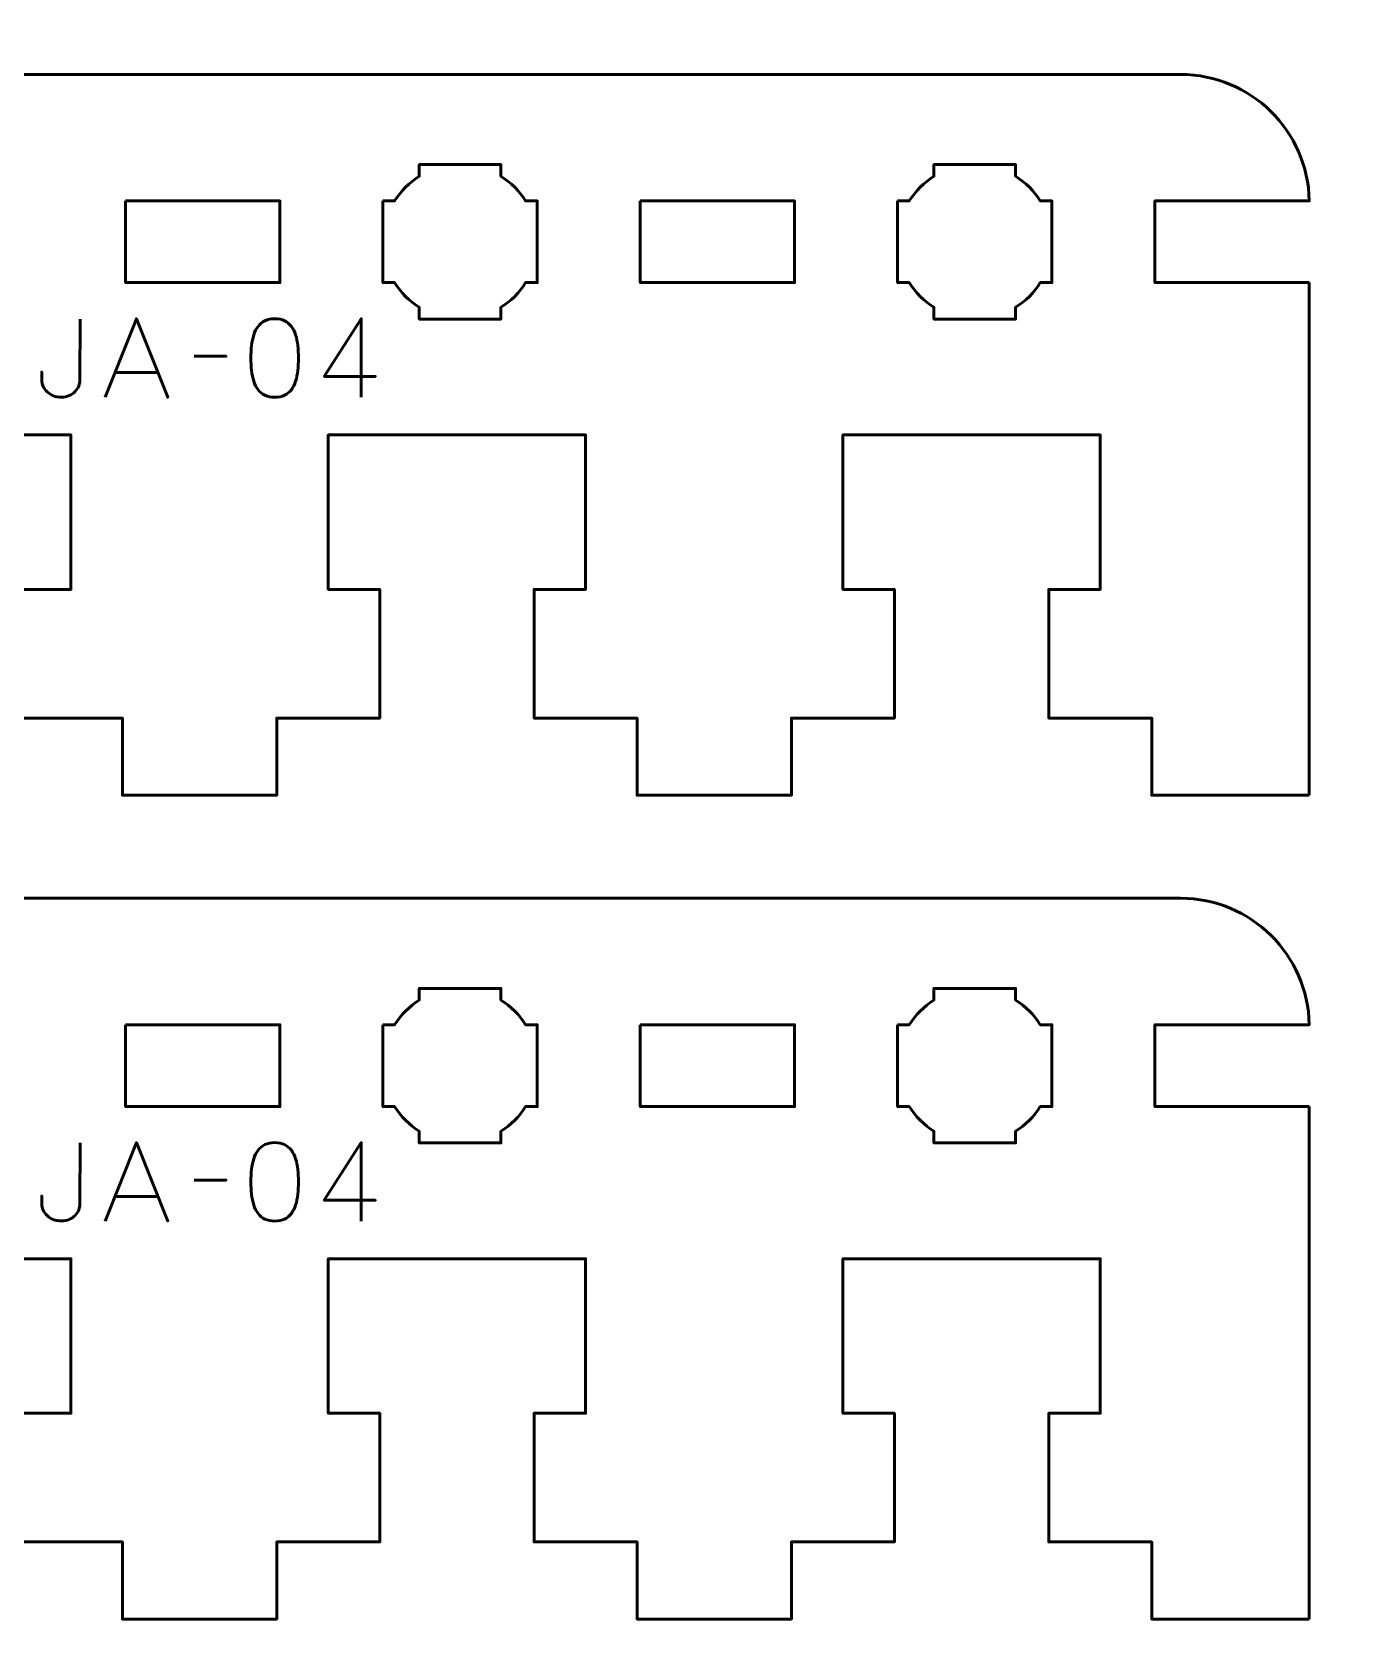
# Model space of a CAD drawing. Header units: centimetres. Extents: x -21 to 0, y -29.7 to 0.
# Drawn here: x -15.66 to -10.5, y -13.1 to -6.84 of the extents above; entities that cross this region are included whole.
import ezdxf

# ---------------------------------------------------------------- set-up
doc = ezdxf.new("R2010")
doc.units = ezdxf.units.CM
doc.header["$MEASUREMENT"] = 0
doc.layers.add('Layer 1', color=7, linetype='Continuous')

msp = doc.modelspace()

# ---------------------------------------------------------------- linework, layer by layer
at = {"layer": 'Layer 1', "color": 1, "lineweight": 53}
msp.add_open_spline([(-21.00003, -29.19995), (-21.00003, -29.19995), (-21.00003, -3.49992), (-21.00003, -3.49992), (-21.00003, -3.49992), (-21.00003, -3.41709), (-20.93286, -3.34992), (-20.85003, -3.34992), (-20.85003, -3.34992), (-20.7672, -3.34992), (-20.70003, -3.28275), (-20.70003, -3.19992), (-20.70003, -3.19992), (-20.70003, -3.11709), (-20.7672, -3.04992), (-20.85003, -3.04992), (-20.85003, -3.04992), (-20.93286, -3.04992), (-21.00003, -2.98275), (-21.00003, -2.89992), (-21.00003, -2.89992), (-21.00003, -2.81709), (-20.93286, -2.74992), (-20.85003, -2.74992), (-20.85003, -2.74992), (-20.7672, -2.74992), (-20.70003, -2.68275), (-20.70003, -2.59992), (-20.70003, -2.59992), (-20.70003, -2.51709), (-20.7672, -2.44992), (-20.85003, -2.44992), (-20.85003, -2.44992), (-20.93286, -2.44992), (-21.00003, -2.38275), (-21.00003, -2.29992), (-21.00003, -2.29992), (-21.00003, -2.21709), (-20.93286, -2.14992), (-20.85003, -2.14992), (-20.85003, -2.14992), (-20.7672, -2.14992), (-20.70003, -2.08275), (-20.70003, -1.99992), (-20.70003, -1.99992), (-20.70003, -1.91709), (-20.7672, -1.84992), (-20.85003, -1.84992), (-20.85003, -1.84992), (-20.93286, -1.84992), (-21.00003, -1.78275), (-21.00003, -1.69992), (-21.00003, -1.69992), (-21.00003, -1.61709), (-20.93286, -1.54992), (-20.85003, -1.54992), (-20.85003, -1.54992), (-20.7672, -1.54992), (-20.70003, -1.48275), (-20.70003, -1.39992), (-20.70003, -1.39992), (-20.70003, -1.31709), (-20.7672, -1.24992), (-20.85003, -1.24992), (-20.85003, -1.24992), (-20.93286, -1.24992), (-21.00003, -1.18275), (-21.00003, -1.09992), (-21.00003, -1.09992), (-21.00003, -1.09992), (-21.00003, -0.49992), (-21.00003, -0.49992), (-21.00003, -0.49992), (-21.00003, -0.22295), (-20.77694, 0.00004), (-20.49994, 0.00004), (-20.49994, 0.00004), (-20.49994, 0.00004), (-0.50008, 0.00004), (-0.50008, 0.00004), (-0.50008, 0.00004), (-0.22294, 0.00004), (0.00002, -0.22295), (0.00002, -0.49992), (0.00002, -0.49992), (0.00002, -0.49992), (0.00002, -29.19995), (0.00002, -29.19995), (0.00002, -29.19995), (0.00002, -29.47695), (-0.22294, -29.70004), (-0.50008, -29.70004), (-0.50008, -29.70004), (-0.50008, -29.70004), (-20.49994, -29.70004), (-20.49994, -29.70004), (-20.49994, -29.70004), (-20.77694, -29.70004), (-21.00003, -29.47695), (-21.00003, -29.19995)], degree=3, knots=[0, 0, 0, 0, 0.04, 0.04, 0.04, 0.04, 0.08, 0.08, 0.08, 0.08, 0.12, 0.12, 0.12, 0.12, 0.16, 0.16, 0.16, 0.16, 0.2, 0.2, 0.2, 0.2, 0.24, 0.24, 0.24, 0.24, 0.28, 0.28, 0.28, 0.28, 0.32, 0.32, 0.32, 0.32, 0.36, 0.36, 0.36, 0.36, 0.4, 0.4, 0.4, 0.4, 0.44, 0.44, 0.44, 0.44, 0.48, 0.48, 0.48, 0.48, 0.52, 0.52, 0.52, 0.52, 0.56, 0.56, 0.56, 0.56, 0.6, 0.6, 0.6, 0.6, 0.64, 0.64, 0.64, 0.64, 0.68, 0.68, 0.68, 0.68, 0.72, 0.72, 0.72, 0.72, 0.76, 0.76, 0.76, 0.76, 0.8, 0.8, 0.8, 0.8, 0.84, 0.84, 0.84, 0.84, 0.88, 0.88, 0.88, 0.88, 0.92, 0.92, 0.92, 0.92, 0.96, 0.96, 0.96, 0.96, 1, 1, 1, 1], dxfattribs=at)
at = {"layer": 'Layer 1', "color": 114, "lineweight": 53}
for points in [[(-18.80001, -7), (-18.80001, -7), (-11.20002, -7), (-11.20002, -7)], [(-10.70002, -7.80875), (-10.70002, -7.80875), (-10.70002, -9.50001), (-10.70002, -9.50001)], [(-18.80001, -10.2), (-18.80001, -10.2), (-11.20002, -10.2), (-11.20002, -10.2)], [(-10.70002, -11.00875), (-10.70002, -11.00875), (-10.70002, -12.70001), (-10.70002, -12.70001)]]:
    msp.add_open_spline(points, degree=3, dxfattribs=at)
at = {"layer": 'Layer 1', "lineweight": 53}
for points, knots in [([(-11.20002, -7), (-10.92686, -7), (-10.7048, -7.2192), (-10.70013, -7.49125), (-10.70013, -7.49125), (-10.70013, -7.49125), (-11.30002, -7.49125), (-11.30002, -7.49125), (-11.30002, -7.49125), (-11.30002, -7.49125), (-11.30002, -7.80875), (-11.30002, -7.80875), (-11.30002, -7.80875), (-11.30002, -7.80875), (-10.70002, -7.80875), (-10.70002, -7.80875)], [0, 0, 0, 0, 0.25, 0.25, 0.25, 0.25, 0.5, 0.5, 0.5, 0.5, 0.75, 0.75, 0.75, 0.75, 1, 1, 1, 1]), ([(-14.30002, -7.49125), (-14.30002, -7.49125), (-14.25458, -7.49125), (-14.25458, -7.49125), (-14.25458, -7.49125), (-14.23035, -7.45249), (-14.19752, -7.41967), (-14.15877, -7.39544), (-14.15877, -7.39544), (-14.15877, -7.39544), (-14.15877, -7.35), (-14.15877, -7.35), (-14.15877, -7.35), (-14.15877, -7.35), (-14.00002, -7.35), (-14.00002, -7.35), (-14.00002, -7.35), (-14.00002, -7.35), (-13.84127, -7.35), (-13.84127, -7.35), (-13.84127, -7.35), (-13.84127, -7.35), (-13.84127, -7.39544), (-13.84127, -7.39544), (-13.84127, -7.39544), (-13.80252, -7.41967), (-13.76969, -7.45249), (-13.74546, -7.49125), (-13.74546, -7.49125), (-13.74546, -7.49125), (-13.70002, -7.49125), (-13.70002, -7.49125), (-13.70002, -7.49125), (-13.70002, -7.49125), (-13.70002, -7.65), (-13.70002, -7.65), (-13.70002, -7.65), (-13.70002, -7.65), (-13.70002, -7.80875), (-13.70002, -7.80875), (-13.70002, -7.80875), (-13.70002, -7.80875), (-13.74546, -7.80875), (-13.74546, -7.80875), (-13.74546, -7.80875), (-13.76969, -7.84751), (-13.80252, -7.88033), (-13.84127, -7.90456), (-13.84127, -7.90456), (-13.84127, -7.90456), (-13.84127, -7.95), (-13.84127, -7.95), (-13.84127, -7.95), (-13.84127, -7.95), (-14.00002, -7.95), (-14.00002, -7.95), (-14.00002, -7.95), (-14.00002, -7.95), (-14.15877, -7.95), (-14.15877, -7.95), (-14.15877, -7.95), (-14.15877, -7.95), (-14.15877, -7.90456), (-14.15877, -7.90456), (-14.15877, -7.90456), (-14.19752, -7.88033), (-14.23035, -7.84751), (-14.25458, -7.80875), (-14.25458, -7.80875), (-14.25458, -7.80875), (-14.30002, -7.80875), (-14.30002, -7.80875), (-14.30002, -7.80875), (-14.30002, -7.80875), (-14.30002, -7.65), (-14.30002, -7.65), (-14.30002, -7.65), (-14.30002, -7.65), (-14.30002, -7.49125), (-14.30002, -7.49125)], [0, 0, 0, 0, 0.05, 0.05, 0.05, 0.05, 0.1, 0.1, 0.1, 0.1, 0.15, 0.15, 0.15, 0.15, 0.2, 0.2, 0.2, 0.2, 0.25, 0.25, 0.25, 0.25, 0.3, 0.3, 0.3, 0.3, 0.35, 0.35, 0.35, 0.35, 0.4, 0.4, 0.4, 0.4, 0.45, 0.45, 0.45, 0.45, 0.5, 0.5, 0.5, 0.5, 0.55, 0.55, 0.55, 0.55, 0.6, 0.6, 0.6, 0.6, 0.65, 0.65, 0.65, 0.65, 0.7, 0.7, 0.7, 0.7, 0.75, 0.75, 0.75, 0.75, 0.8, 0.8, 0.8, 0.8, 0.85, 0.85, 0.85, 0.85, 0.9, 0.9, 0.9, 0.9, 0.95, 0.95, 0.95, 0.95, 1, 1, 1, 1]), ([(-12.30002, -7.49125), (-12.30002, -7.49125), (-12.25458, -7.49125), (-12.25458, -7.49125), (-12.25458, -7.49125), (-12.23035, -7.45249), (-12.19752, -7.41967), (-12.15877, -7.39544), (-12.15877, -7.39544), (-12.15877, -7.39544), (-12.15877, -7.35), (-12.15877, -7.35), (-12.15877, -7.35), (-12.15877, -7.35), (-12.00002, -7.35), (-12.00002, -7.35), (-12.00002, -7.35), (-12.00002, -7.35), (-11.84127, -7.35), (-11.84127, -7.35), (-11.84127, -7.35), (-11.84127, -7.35), (-11.84127, -7.39544), (-11.84127, -7.39544), (-11.84127, -7.39544), (-11.80252, -7.41967), (-11.76969, -7.45249), (-11.74546, -7.49125), (-11.74546, -7.49125), (-11.74546, -7.49125), (-11.70002, -7.49125), (-11.70002, -7.49125), (-11.70002, -7.49125), (-11.70002, -7.49125), (-11.70002, -7.65), (-11.70002, -7.65), (-11.70002, -7.65), (-11.70002, -7.65), (-11.70002, -7.80875), (-11.70002, -7.80875), (-11.70002, -7.80875), (-11.70002, -7.80875), (-11.74546, -7.80875), (-11.74546, -7.80875), (-11.74546, -7.80875), (-11.76969, -7.84751), (-11.80252, -7.88033), (-11.84127, -7.90456), (-11.84127, -7.90456), (-11.84127, -7.90456), (-11.84127, -7.95), (-11.84127, -7.95), (-11.84127, -7.95), (-11.84127, -7.95), (-12.00002, -7.95), (-12.00002, -7.95), (-12.00002, -7.95), (-12.00002, -7.95), (-12.15877, -7.95), (-12.15877, -7.95), (-12.15877, -7.95), (-12.15877, -7.95), (-12.15877, -7.90456), (-12.15877, -7.90456), (-12.15877, -7.90456), (-12.19752, -7.88033), (-12.23035, -7.84751), (-12.25458, -7.80875), (-12.25458, -7.80875), (-12.25458, -7.80875), (-12.30002, -7.80875), (-12.30002, -7.80875), (-12.30002, -7.80875), (-12.30002, -7.80875), (-12.30002, -7.65), (-12.30002, -7.65), (-12.30002, -7.65), (-12.30002, -7.65), (-12.30002, -7.49125), (-12.30002, -7.49125)], [0, 0, 0, 0, 0.05, 0.05, 0.05, 0.05, 0.1, 0.1, 0.1, 0.1, 0.15, 0.15, 0.15, 0.15, 0.2, 0.2, 0.2, 0.2, 0.25, 0.25, 0.25, 0.25, 0.3, 0.3, 0.3, 0.3, 0.35, 0.35, 0.35, 0.35, 0.4, 0.4, 0.4, 0.4, 0.45, 0.45, 0.45, 0.45, 0.5, 0.5, 0.5, 0.5, 0.55, 0.55, 0.55, 0.55, 0.6, 0.6, 0.6, 0.6, 0.65, 0.65, 0.65, 0.65, 0.7, 0.7, 0.7, 0.7, 0.75, 0.75, 0.75, 0.75, 0.8, 0.8, 0.8, 0.8, 0.85, 0.85, 0.85, 0.85, 0.9, 0.9, 0.9, 0.9, 0.95, 0.95, 0.95, 0.95, 1, 1, 1, 1]), ([(-15.30001, -7.49125), (-15.30001, -7.49125), (-14.70002, -7.49125), (-14.70002, -7.49125), (-14.70002, -7.49125), (-14.70002, -7.49125), (-14.70002, -7.80875), (-14.70002, -7.80875), (-14.70002, -7.80875), (-14.70002, -7.80875), (-15.30001, -7.80875), (-15.30001, -7.80875), (-15.30001, -7.80875), (-15.30001, -7.80875), (-15.30001, -7.49125), (-15.30001, -7.49125)], [0, 0, 0, 0, 0.25, 0.25, 0.25, 0.25, 0.5, 0.5, 0.5, 0.5, 0.75, 0.75, 0.75, 0.75, 1, 1, 1, 1]), ([(-13.30002, -7.49125), (-13.30002, -7.49125), (-12.70002, -7.49125), (-12.70002, -7.49125), (-12.70002, -7.49125), (-12.70002, -7.49125), (-12.70002, -7.80875), (-12.70002, -7.80875), (-12.70002, -7.80875), (-12.70002, -7.80875), (-13.30002, -7.80875), (-13.30002, -7.80875), (-13.30002, -7.80875), (-13.30002, -7.80875), (-13.30002, -7.49125), (-13.30002, -7.49125)], [0, 0, 0, 0, 0.25, 0.25, 0.25, 0.25, 0.5, 0.5, 0.5, 0.5, 0.75, 0.75, 0.75, 0.75, 1, 1, 1, 1]), ([(-10.70002, -9.8), (-10.70002, -9.8), (-11.31252, -9.8), (-11.31252, -9.8), (-11.31252, -9.8), (-11.31252, -9.8), (-11.31252, -9.5), (-11.31252, -9.5), (-11.31252, -9.5), (-12.23021, -9.50001), (-10.9031, -9.49999), (-11.71252, -9.50001), (-11.71252, -9.50001), (-11.71252, -9.50001), (-11.71252, -9), (-11.71252, -9), (-11.71252, -9), (-11.71252, -9), (-11.51252, -8.99999), (-11.51252, -8.99999), (-11.51252, -8.99999), (-11.51252, -8.99999), (-11.51252, -8.4), (-11.51252, -8.4), (-11.51252, -8.4), (-11.89585, -8.4), (-12.12919, -8.4), (-12.51252, -8.4), (-12.51252, -8.4), (-12.51252, -8.4), (-12.51252, -8.99999), (-12.51252, -8.99999), (-12.51252, -8.99999), (-12.51252, -8.99999), (-12.31252, -9), (-12.31252, -9), (-12.31252, -9), (-12.31252, -9), (-12.31252, -9.5), (-12.31252, -9.5), (-12.31252, -9.5), (-12.31252, -9.5), (-12.71252, -9.5), (-12.71252, -9.5), (-12.71252, -9.5), (-12.71252, -9.5), (-12.71252, -9.8), (-12.71252, -9.8), (-12.71252, -9.8), (-12.71252, -9.8), (-13.31252, -9.8), (-13.31252, -9.8), (-13.31252, -9.8), (-13.31252, -9.8), (-13.31252, -9.5), (-13.31252, -9.5), (-13.31252, -9.5), (-13.31252, -9.5), (-13.71252, -9.5), (-13.71252, -9.5), (-13.71252, -9.5), (-13.71252, -9.5), (-13.71252, -9), (-13.71252, -9), (-13.71252, -9), (-13.71252, -9), (-13.51252, -8.99999), (-13.51252, -8.99999), (-13.51252, -8.99999), (-13.51252, -8.99999), (-13.51252, -8.4), (-13.51252, -8.4), (-13.51252, -8.4), (-13.89585, -8.4), (-14.12919, -8.4), (-14.51252, -8.4), (-14.51252, -8.4), (-14.51252, -8.4), (-14.51252, -8.99999), (-14.51252, -8.99999), (-14.51252, -8.99999), (-14.51252, -8.99999), (-14.31252, -9), (-14.31252, -9), (-14.31252, -9), (-14.31252, -9), (-14.31252, -9.50001), (-14.31252, -9.50001), (-14.31252, -9.50001), (-14.31252, -9.50001), (-14.71252, -9.5), (-14.71252, -9.5), (-14.71252, -9.5), (-14.71252, -9.5), (-14.71252, -9.8), (-14.71252, -9.8), (-14.71252, -9.8), (-14.71252, -9.8), (-15.31251, -9.8), (-15.31251, -9.8), (-15.31251, -9.8), (-15.31251, -9.8), (-15.31251, -9.5), (-15.31251, -9.5), (-15.31251, -9.5), (-15.31251, -9.5), (-15.71251, -9.5), (-15.71251, -9.5), (-15.71251, -9.5), (-15.71251, -9.5), (-15.71251, -9), (-15.71251, -9), (-15.71251, -9), (-15.71251, -9), (-15.51251, -8.99999), (-15.51251, -8.99999), (-15.51251, -8.99999), (-15.51251, -8.99999), (-15.51251, -8.4), (-15.51251, -8.4), (-15.51251, -8.4), (-15.89584, -8.4), (-16.12918, -8.4), (-16.51251, -8.4), (-16.51251, -8.4), (-16.51251, -8.4), (-16.51251, -8.99999), (-16.51251, -8.99999), (-16.51251, -8.99999), (-16.51251, -8.99999), (-16.31251, -9), (-16.31251, -9), (-16.31251, -9), (-16.31251, -9), (-16.31251, -9.50001), (-16.31251, -9.50001), (-16.31251, -9.50001), (-16.31251, -9.50001), (-16.71251, -9.5), (-16.71251, -9.5), (-16.71251, -9.5), (-16.71251, -9.5), (-16.71251, -9.8), (-16.71251, -9.8), (-16.71251, -9.8), (-16.71251, -9.8), (-17.31251, -9.8), (-17.31251, -9.8), (-17.31251, -9.8), (-17.31251, -9.8), (-17.31251, -9.5), (-17.31251, -9.5), (-17.31251, -9.5), (-17.31251, -9.5), (-17.71251, -9.5), (-17.71251, -9.5), (-17.71251, -9.5), (-17.71251, -9.5), (-17.71251, -9), (-17.71251, -9), (-17.71251, -9), (-17.71251, -9), (-17.51251, -8.99999), (-17.51251, -8.99999), (-17.51251, -8.99999), (-17.51251, -8.99999), (-17.51251, -8.4), (-17.51251, -8.4), (-17.51251, -8.4), (-17.89584, -8.4), (-18.12918, -8.4), (-18.51251, -8.4), (-18.51251, -8.4), (-18.51251, -8.4), (-18.51251, -8.99999), (-18.51251, -8.99999), (-18.51251, -8.99999), (-18.51251, -8.99999), (-18.31251, -9), (-18.31251, -9), (-18.31251, -9), (-18.31251, -9), (-18.31251, -9.50001), (-18.31251, -9.50001), (-18.31251, -9.50001), (-18.31251, -9.50001), (-18.71251, -9.5), (-18.71251, -9.5), (-18.71251, -9.5), (-18.71251, -9.5), (-18.71251, -9.8), (-18.71251, -9.8), (-18.71251, -9.8), (-18.71251, -9.8), (-19.28751, -9.8), (-19.28751, -9.8)], [0, 0, 0, 0, 0.0204082, 0.0204082, 0.0204082, 0.0204082, 0.0408163, 0.0408163, 0.0408163, 0.0408163, 0.0612245, 0.0612245, 0.0612245, 0.0612245, 0.0816327, 0.0816327, 0.0816327, 0.0816327, 0.1020408, 0.1020408, 0.1020408, 0.1020408, 0.122449, 0.122449, 0.122449, 0.122449, 0.1428571, 0.1428571, 0.1428571, 0.1428571, 0.1632653, 0.1632653, 0.1632653, 0.1632653, 0.1836735, 0.1836735, 0.1836735, 0.1836735, 0.2040816, 0.2040816, 0.2040816, 0.2040816, 0.2244898, 0.2244898, 0.2244898, 0.2244898, 0.244898, 0.244898, 0.244898, 0.244898, 0.2653061, 0.2653061, 0.2653061, 0.2653061, 0.2857143, 0.2857143, 0.2857143, 0.2857143, 0.3061224, 0.3061224, 0.3061224, 0.3061224, 0.3265306, 0.3265306, 0.3265306, 0.3265306, 0.3469388, 0.3469388, 0.3469388, 0.3469388, 0.3673469, 0.3673469, 0.3673469, 0.3673469, 0.3877551, 0.3877551, 0.3877551, 0.3877551, 0.4081633, 0.4081633, 0.4081633, 0.4081633, 0.4285714, 0.4285714, 0.4285714, 0.4285714, 0.4489796, 0.4489796, 0.4489796, 0.4489796, 0.4693878, 0.4693878, 0.4693878, 0.4693878, 0.4897959, 0.4897959, 0.4897959, 0.4897959, 0.5102041, 0.5102041, 0.5102041, 0.5102041, 0.5306122, 0.5306122, 0.5306122, 0.5306122, 0.5510204, 0.5510204, 0.5510204, 0.5510204, 0.5714286, 0.5714286, 0.5714286, 0.5714286, 0.5918367, 0.5918367, 0.5918367, 0.5918367, 0.6122449, 0.6122449, 0.6122449, 0.6122449, 0.6326531, 0.6326531, 0.6326531, 0.6326531, 0.6530612, 0.6530612, 0.6530612, 0.6530612, 0.6734694, 0.6734694, 0.6734694, 0.6734694, 0.6938776, 0.6938776, 0.6938776, 0.6938776, 0.7142857, 0.7142857, 0.7142857, 0.7142857, 0.7346939, 0.7346939, 0.7346939, 0.7346939, 0.755102, 0.755102, 0.755102, 0.755102, 0.7755102, 0.7755102, 0.7755102, 0.7755102, 0.7959184, 0.7959184, 0.7959184, 0.7959184, 0.8163265, 0.8163265, 0.8163265, 0.8163265, 0.8367347, 0.8367347, 0.8367347, 0.8367347, 0.8571429, 0.8571429, 0.8571429, 0.8571429, 0.877551, 0.877551, 0.877551, 0.877551, 0.8979592, 0.8979592, 0.8979592, 0.8979592, 0.9183673, 0.9183673, 0.9183673, 0.9183673, 0.9387755, 0.9387755, 0.9387755, 0.9387755, 0.9591837, 0.9591837, 0.9591837, 0.9591837, 0.9795918, 0.9795918, 0.9795918, 0.9795918, 1, 1, 1, 1]), ([(-11.20002, -10.2), (-10.92686, -10.2), (-10.7048, -10.4192), (-10.70013, -10.69125), (-10.70013, -10.69125), (-10.70013, -10.69125), (-11.30002, -10.69125), (-11.30002, -10.69125), (-11.30002, -10.69125), (-11.30002, -10.69125), (-11.30002, -11.00875), (-11.30002, -11.00875), (-11.30002, -11.00875), (-11.30002, -11.00875), (-10.70002, -11.00875), (-10.70002, -11.00875)], [0, 0, 0, 0, 0.25, 0.25, 0.25, 0.25, 0.5, 0.5, 0.5, 0.5, 0.75, 0.75, 0.75, 0.75, 1, 1, 1, 1]), ([(-14.30002, -10.69125), (-14.30002, -10.69125), (-14.25458, -10.69125), (-14.25458, -10.69125), (-14.25458, -10.69125), (-14.23035, -10.65249), (-14.19752, -10.61967), (-14.15877, -10.59544), (-14.15877, -10.59544), (-14.15877, -10.59544), (-14.15877, -10.55), (-14.15877, -10.55), (-14.15877, -10.55), (-14.15877, -10.55), (-14.00002, -10.55), (-14.00002, -10.55), (-14.00002, -10.55), (-14.00002, -10.55), (-13.84127, -10.55), (-13.84127, -10.55), (-13.84127, -10.55), (-13.84127, -10.55), (-13.84127, -10.59544), (-13.84127, -10.59544), (-13.84127, -10.59544), (-13.80252, -10.61967), (-13.76969, -10.65249), (-13.74546, -10.69125), (-13.74546, -10.69125), (-13.74546, -10.69125), (-13.70002, -10.69125), (-13.70002, -10.69125), (-13.70002, -10.69125), (-13.70002, -10.69125), (-13.70002, -10.85), (-13.70002, -10.85), (-13.70002, -10.85), (-13.70002, -10.85), (-13.70002, -11.00875), (-13.70002, -11.00875), (-13.70002, -11.00875), (-13.70002, -11.00875), (-13.74546, -11.00875), (-13.74546, -11.00875), (-13.74546, -11.00875), (-13.76969, -11.04751), (-13.80252, -11.08033), (-13.84127, -11.10456), (-13.84127, -11.10456), (-13.84127, -11.10456), (-13.84127, -11.15), (-13.84127, -11.15), (-13.84127, -11.15), (-13.84127, -11.15), (-14.00002, -11.15), (-14.00002, -11.15), (-14.00002, -11.15), (-14.00002, -11.15), (-14.15877, -11.15), (-14.15877, -11.15), (-14.15877, -11.15), (-14.15877, -11.15), (-14.15877, -11.10456), (-14.15877, -11.10456), (-14.15877, -11.10456), (-14.19752, -11.08033), (-14.23035, -11.04751), (-14.25458, -11.00875), (-14.25458, -11.00875), (-14.25458, -11.00875), (-14.30002, -11.00875), (-14.30002, -11.00875), (-14.30002, -11.00875), (-14.30002, -11.00875), (-14.30002, -10.85), (-14.30002, -10.85), (-14.30002, -10.85), (-14.30002, -10.85), (-14.30002, -10.69125), (-14.30002, -10.69125)], [0, 0, 0, 0, 0.05, 0.05, 0.05, 0.05, 0.1, 0.1, 0.1, 0.1, 0.15, 0.15, 0.15, 0.15, 0.2, 0.2, 0.2, 0.2, 0.25, 0.25, 0.25, 0.25, 0.3, 0.3, 0.3, 0.3, 0.35, 0.35, 0.35, 0.35, 0.4, 0.4, 0.4, 0.4, 0.45, 0.45, 0.45, 0.45, 0.5, 0.5, 0.5, 0.5, 0.55, 0.55, 0.55, 0.55, 0.6, 0.6, 0.6, 0.6, 0.65, 0.65, 0.65, 0.65, 0.7, 0.7, 0.7, 0.7, 0.75, 0.75, 0.75, 0.75, 0.8, 0.8, 0.8, 0.8, 0.85, 0.85, 0.85, 0.85, 0.9, 0.9, 0.9, 0.9, 0.95, 0.95, 0.95, 0.95, 1, 1, 1, 1]), ([(-12.30002, -10.69125), (-12.30002, -10.69125), (-12.25458, -10.69125), (-12.25458, -10.69125), (-12.25458, -10.69125), (-12.23035, -10.65249), (-12.19752, -10.61967), (-12.15877, -10.59544), (-12.15877, -10.59544), (-12.15877, -10.59544), (-12.15877, -10.55), (-12.15877, -10.55), (-12.15877, -10.55), (-12.15877, -10.55), (-12.00002, -10.55), (-12.00002, -10.55), (-12.00002, -10.55), (-12.00002, -10.55), (-11.84127, -10.55), (-11.84127, -10.55), (-11.84127, -10.55), (-11.84127, -10.55), (-11.84127, -10.59544), (-11.84127, -10.59544), (-11.84127, -10.59544), (-11.80252, -10.61967), (-11.76969, -10.65249), (-11.74546, -10.69125), (-11.74546, -10.69125), (-11.74546, -10.69125), (-11.70002, -10.69125), (-11.70002, -10.69125), (-11.70002, -10.69125), (-11.70002, -10.69125), (-11.70002, -10.85), (-11.70002, -10.85), (-11.70002, -10.85), (-11.70002, -10.85), (-11.70002, -11.00875), (-11.70002, -11.00875), (-11.70002, -11.00875), (-11.70002, -11.00875), (-11.74546, -11.00875), (-11.74546, -11.00875), (-11.74546, -11.00875), (-11.76969, -11.04751), (-11.80252, -11.08033), (-11.84127, -11.10456), (-11.84127, -11.10456), (-11.84127, -11.10456), (-11.84127, -11.15), (-11.84127, -11.15), (-11.84127, -11.15), (-11.84127, -11.15), (-12.00002, -11.15), (-12.00002, -11.15), (-12.00002, -11.15), (-12.00002, -11.15), (-12.15877, -11.15), (-12.15877, -11.15), (-12.15877, -11.15), (-12.15877, -11.15), (-12.15877, -11.10456), (-12.15877, -11.10456), (-12.15877, -11.10456), (-12.19752, -11.08033), (-12.23035, -11.04751), (-12.25458, -11.00875), (-12.25458, -11.00875), (-12.25458, -11.00875), (-12.30002, -11.00875), (-12.30002, -11.00875), (-12.30002, -11.00875), (-12.30002, -11.00875), (-12.30002, -10.85), (-12.30002, -10.85), (-12.30002, -10.85), (-12.30002, -10.85), (-12.30002, -10.69125), (-12.30002, -10.69125)], [0, 0, 0, 0, 0.05, 0.05, 0.05, 0.05, 0.1, 0.1, 0.1, 0.1, 0.15, 0.15, 0.15, 0.15, 0.2, 0.2, 0.2, 0.2, 0.25, 0.25, 0.25, 0.25, 0.3, 0.3, 0.3, 0.3, 0.35, 0.35, 0.35, 0.35, 0.4, 0.4, 0.4, 0.4, 0.45, 0.45, 0.45, 0.45, 0.5, 0.5, 0.5, 0.5, 0.55, 0.55, 0.55, 0.55, 0.6, 0.6, 0.6, 0.6, 0.65, 0.65, 0.65, 0.65, 0.7, 0.7, 0.7, 0.7, 0.75, 0.75, 0.75, 0.75, 0.8, 0.8, 0.8, 0.8, 0.85, 0.85, 0.85, 0.85, 0.9, 0.9, 0.9, 0.9, 0.95, 0.95, 0.95, 0.95, 1, 1, 1, 1]), ([(-15.30001, -10.69125), (-15.30001, -10.69125), (-14.70002, -10.69125), (-14.70002, -10.69125), (-14.70002, -10.69125), (-14.70002, -10.69125), (-14.70002, -11.00875), (-14.70002, -11.00875), (-14.70002, -11.00875), (-14.70002, -11.00875), (-15.30001, -11.00875), (-15.30001, -11.00875), (-15.30001, -11.00875), (-15.30001, -11.00875), (-15.30001, -10.69125), (-15.30001, -10.69125)], [0, 0, 0, 0, 0.25, 0.25, 0.25, 0.25, 0.5, 0.5, 0.5, 0.5, 0.75, 0.75, 0.75, 0.75, 1, 1, 1, 1]), ([(-13.30002, -10.69125), (-13.30002, -10.69125), (-12.70002, -10.69125), (-12.70002, -10.69125), (-12.70002, -10.69125), (-12.70002, -10.69125), (-12.70002, -11.00875), (-12.70002, -11.00875), (-12.70002, -11.00875), (-12.70002, -11.00875), (-13.30002, -11.00875), (-13.30002, -11.00875), (-13.30002, -11.00875), (-13.30002, -11.00875), (-13.30002, -10.69125), (-13.30002, -10.69125)], [0, 0, 0, 0, 0.25, 0.25, 0.25, 0.25, 0.5, 0.5, 0.5, 0.5, 0.75, 0.75, 0.75, 0.75, 1, 1, 1, 1]), ([(-10.70002, -13), (-10.70002, -13), (-11.31252, -13), (-11.31252, -13), (-11.31252, -13), (-11.31252, -13), (-11.31252, -12.7), (-11.31252, -12.7), (-11.31252, -12.7), (-12.23021, -12.70001), (-10.9031, -12.69999), (-11.71252, -12.70001), (-11.71252, -12.70001), (-11.71252, -12.70001), (-11.71252, -12.2), (-11.71252, -12.2), (-11.71252, -12.2), (-11.71252, -12.2), (-11.51252, -12.19999), (-11.51252, -12.19999), (-11.51252, -12.19999), (-11.51252, -12.19999), (-11.51252, -11.6), (-11.51252, -11.6), (-11.51252, -11.6), (-11.89585, -11.6), (-12.12919, -11.6), (-12.51252, -11.6), (-12.51252, -11.6), (-12.51252, -11.6), (-12.51252, -12.19999), (-12.51252, -12.19999), (-12.51252, -12.19999), (-12.51252, -12.19999), (-12.31252, -12.2), (-12.31252, -12.2), (-12.31252, -12.2), (-12.31252, -12.2), (-12.31252, -12.7), (-12.31252, -12.7), (-12.31252, -12.7), (-12.31252, -12.7), (-12.71252, -12.7), (-12.71252, -12.7), (-12.71252, -12.7), (-12.71252, -12.7), (-12.71252, -13), (-12.71252, -13), (-12.71252, -13), (-12.71252, -13), (-13.31252, -13), (-13.31252, -13), (-13.31252, -13), (-13.31252, -13), (-13.31252, -12.7), (-13.31252, -12.7), (-13.31252, -12.7), (-13.31252, -12.7), (-13.71252, -12.7), (-13.71252, -12.7), (-13.71252, -12.7), (-13.71252, -12.7), (-13.71252, -12.2), (-13.71252, -12.2), (-13.71252, -12.2), (-13.71252, -12.2), (-13.51252, -12.19999), (-13.51252, -12.19999), (-13.51252, -12.19999), (-13.51252, -12.19999), (-13.51252, -11.6), (-13.51252, -11.6), (-13.51252, -11.6), (-13.89585, -11.6), (-14.12919, -11.6), (-14.51252, -11.6), (-14.51252, -11.6), (-14.51252, -11.6), (-14.51252, -12.19999), (-14.51252, -12.19999), (-14.51252, -12.19999), (-14.51252, -12.19999), (-14.31252, -12.2), (-14.31252, -12.2), (-14.31252, -12.2), (-14.31252, -12.2), (-14.31252, -12.70001), (-14.31252, -12.70001), (-14.31252, -12.70001), (-14.31252, -12.70001), (-14.71252, -12.7), (-14.71252, -12.7), (-14.71252, -12.7), (-14.71252, -12.7), (-14.71252, -13), (-14.71252, -13), (-14.71252, -13), (-14.71252, -13), (-15.31251, -13), (-15.31251, -13), (-15.31251, -13), (-15.31251, -13), (-15.31251, -12.7), (-15.31251, -12.7), (-15.31251, -12.7), (-15.31251, -12.7), (-15.71251, -12.7), (-15.71251, -12.7), (-15.71251, -12.7), (-15.71251, -12.7), (-15.71251, -12.2), (-15.71251, -12.2), (-15.71251, -12.2), (-15.71251, -12.2), (-15.51251, -12.19999), (-15.51251, -12.19999), (-15.51251, -12.19999), (-15.51251, -12.19999), (-15.51251, -11.6), (-15.51251, -11.6), (-15.51251, -11.6), (-15.89584, -11.6), (-16.12918, -11.6), (-16.51251, -11.6), (-16.51251, -11.6), (-16.51251, -11.6), (-16.51251, -12.19999), (-16.51251, -12.19999), (-16.51251, -12.19999), (-16.51251, -12.19999), (-16.31251, -12.2), (-16.31251, -12.2), (-16.31251, -12.2), (-16.31251, -12.2), (-16.31251, -12.70001), (-16.31251, -12.70001), (-16.31251, -12.70001), (-16.31251, -12.70001), (-16.71251, -12.7), (-16.71251, -12.7), (-16.71251, -12.7), (-16.71251, -12.7), (-16.71251, -13), (-16.71251, -13), (-16.71251, -13), (-16.71251, -13), (-17.31251, -13), (-17.31251, -13), (-17.31251, -13), (-17.31251, -13), (-17.31251, -12.7), (-17.31251, -12.7), (-17.31251, -12.7), (-17.31251, -12.7), (-17.71251, -12.7), (-17.71251, -12.7), (-17.71251, -12.7), (-17.71251, -12.7), (-17.71251, -12.2), (-17.71251, -12.2), (-17.71251, -12.2), (-17.71251, -12.2), (-17.51251, -12.19999), (-17.51251, -12.19999), (-17.51251, -12.19999), (-17.51251, -12.19999), (-17.51251, -11.6), (-17.51251, -11.6), (-17.51251, -11.6), (-17.89584, -11.6), (-18.12918, -11.6), (-18.51251, -11.6), (-18.51251, -11.6), (-18.51251, -11.6), (-18.51251, -12.19999), (-18.51251, -12.19999), (-18.51251, -12.19999), (-18.51251, -12.19999), (-18.31251, -12.2), (-18.31251, -12.2), (-18.31251, -12.2), (-18.31251, -12.2), (-18.31251, -12.70001), (-18.31251, -12.70001), (-18.31251, -12.70001), (-18.31251, -12.70001), (-18.71251, -12.7), (-18.71251, -12.7), (-18.71251, -12.7), (-18.71251, -12.7), (-18.71251, -13), (-18.71251, -13), (-18.71251, -13), (-18.71251, -13), (-19.28751, -13), (-19.28751, -13)], [0, 0, 0, 0, 0.0204082, 0.0204082, 0.0204082, 0.0204082, 0.0408163, 0.0408163, 0.0408163, 0.0408163, 0.0612245, 0.0612245, 0.0612245, 0.0612245, 0.0816327, 0.0816327, 0.0816327, 0.0816327, 0.1020408, 0.1020408, 0.1020408, 0.1020408, 0.122449, 0.122449, 0.122449, 0.122449, 0.1428571, 0.1428571, 0.1428571, 0.1428571, 0.1632653, 0.1632653, 0.1632653, 0.1632653, 0.1836735, 0.1836735, 0.1836735, 0.1836735, 0.2040816, 0.2040816, 0.2040816, 0.2040816, 0.2244898, 0.2244898, 0.2244898, 0.2244898, 0.244898, 0.244898, 0.244898, 0.244898, 0.2653061, 0.2653061, 0.2653061, 0.2653061, 0.2857143, 0.2857143, 0.2857143, 0.2857143, 0.3061224, 0.3061224, 0.3061224, 0.3061224, 0.3265306, 0.3265306, 0.3265306, 0.3265306, 0.3469388, 0.3469388, 0.3469388, 0.3469388, 0.3673469, 0.3673469, 0.3673469, 0.3673469, 0.3877551, 0.3877551, 0.3877551, 0.3877551, 0.4081633, 0.4081633, 0.4081633, 0.4081633, 0.4285714, 0.4285714, 0.4285714, 0.4285714, 0.4489796, 0.4489796, 0.4489796, 0.4489796, 0.4693878, 0.4693878, 0.4693878, 0.4693878, 0.4897959, 0.4897959, 0.4897959, 0.4897959, 0.5102041, 0.5102041, 0.5102041, 0.5102041, 0.5306122, 0.5306122, 0.5306122, 0.5306122, 0.5510204, 0.5510204, 0.5510204, 0.5510204, 0.5714286, 0.5714286, 0.5714286, 0.5714286, 0.5918367, 0.5918367, 0.5918367, 0.5918367, 0.6122449, 0.6122449, 0.6122449, 0.6122449, 0.6326531, 0.6326531, 0.6326531, 0.6326531, 0.6530612, 0.6530612, 0.6530612, 0.6530612, 0.6734694, 0.6734694, 0.6734694, 0.6734694, 0.6938776, 0.6938776, 0.6938776, 0.6938776, 0.7142857, 0.7142857, 0.7142857, 0.7142857, 0.7346939, 0.7346939, 0.7346939, 0.7346939, 0.755102, 0.755102, 0.755102, 0.755102, 0.7755102, 0.7755102, 0.7755102, 0.7755102, 0.7959184, 0.7959184, 0.7959184, 0.7959184, 0.8163265, 0.8163265, 0.8163265, 0.8163265, 0.8367347, 0.8367347, 0.8367347, 0.8367347, 0.8571429, 0.8571429, 0.8571429, 0.8571429, 0.877551, 0.877551, 0.877551, 0.877551, 0.8979592, 0.8979592, 0.8979592, 0.8979592, 0.9183673, 0.9183673, 0.9183673, 0.9183673, 0.9387755, 0.9387755, 0.9387755, 0.9387755, 0.9591837, 0.9591837, 0.9591837, 0.9591837, 0.9795918, 0.9795918, 0.9795918, 0.9795918, 1, 1, 1, 1])]:
    msp.add_open_spline(points, degree=3, knots=knots, dxfattribs=at)
at = {"layer": 'Layer 1', "color": 5, "lineweight": 53}
for points, knots in [([(-15.37869, -8.25388), (-15.37869, -8.25388), (-15.25762, -7.94866), (-15.25762, -7.94866), (-15.25762, -7.94866), (-15.25762, -7.94866), (-15.13612, -8.25388), (-15.13612, -8.25388), (-15.13612, -8.25388), (-15.13612, -8.25388), (-15.25762, -7.94866), (-15.25762, -7.94866), (-15.25762, -7.94866), (-15.25762, -7.94866), (-15.37869, -8.25388), (-15.37869, -8.25388)], [0, 0, 0, 0, 0.25, 0.25, 0.25, 0.25, 0.5, 0.5, 0.5, 0.5, 0.75, 0.75, 0.75, 0.75, 1, 1, 1, 1]), ([(-14.72041, -8.25388), (-14.7056, -8.25381), (-14.69283, -8.2512), (-14.68217, -8.24612), (-14.68217, -8.24612), (-14.67159, -8.24104), (-14.66277, -8.23377), (-14.65572, -8.22453), (-14.65572, -8.22453), (-14.64873, -8.21522), (-14.64323, -8.20421), (-14.63914, -8.19151), (-14.63914, -8.19151), (-14.63511, -8.17881), (-14.63222, -8.16491), (-14.6306, -8.14967), (-14.6306, -8.14967), (-14.6289, -8.13443), (-14.62806, -8.11841), (-14.62813, -8.10148), (-14.62813, -8.10148), (-14.62806, -8.08462), (-14.6289, -8.0686), (-14.6306, -8.05343), (-14.6306, -8.05343), (-14.63222, -8.03826), (-14.63511, -8.02429), (-14.63914, -8.01159), (-14.63914, -8.01159), (-14.64323, -7.99896), (-14.64873, -7.98796), (-14.65572, -7.97857), (-14.65572, -7.97857), (-14.66277, -7.96926), (-14.67159, -7.96199), (-14.68217, -7.95691), (-14.68217, -7.95691), (-14.69283, -7.95176), (-14.7056, -7.94915), (-14.72041, -7.94908), (-14.72041, -7.94908), (-14.73523, -7.94915), (-14.748, -7.95176), (-14.75866, -7.95691), (-14.75866, -7.95691), (-14.76924, -7.96199), (-14.77806, -7.96926), (-14.78511, -7.97857), (-14.78511, -7.97857), (-14.7921, -7.98796), (-14.7976, -7.99896), (-14.80169, -8.01159), (-14.80169, -8.01159), (-14.80572, -8.02429), (-14.80861, -8.03826), (-14.81023, -8.05343), (-14.81023, -8.05343), (-14.81192, -8.0686), (-14.81277, -8.08462), (-14.8127, -8.10148), (-14.8127, -8.10148), (-14.81277, -8.11841), (-14.81192, -8.13443), (-14.81023, -8.14967), (-14.81023, -8.14967), (-14.80861, -8.16491), (-14.80572, -8.17881), (-14.80169, -8.19151), (-14.80169, -8.19151), (-14.7976, -8.20421), (-14.7921, -8.21522), (-14.78511, -8.22453), (-14.78511, -8.22453), (-14.77806, -8.23377), (-14.76924, -8.24104), (-14.75866, -8.24612), (-14.75866, -8.24612), (-14.748, -8.2512), (-14.73523, -8.25381), (-14.72041, -8.25388)], [0, 0, 0, 0, 0.05, 0.05, 0.05, 0.05, 0.1, 0.1, 0.1, 0.1, 0.15, 0.15, 0.15, 0.15, 0.2, 0.2, 0.2, 0.2, 0.25, 0.25, 0.25, 0.25, 0.3, 0.3, 0.3, 0.3, 0.35, 0.35, 0.35, 0.35, 0.4, 0.4, 0.4, 0.4, 0.45, 0.45, 0.45, 0.45, 0.5, 0.5, 0.5, 0.5, 0.55, 0.55, 0.55, 0.55, 0.6, 0.6, 0.6, 0.6, 0.65, 0.65, 0.65, 0.65, 0.7, 0.7, 0.7, 0.7, 0.75, 0.75, 0.75, 0.75, 0.8, 0.8, 0.8, 0.8, 0.85, 0.85, 0.85, 0.85, 0.9, 0.9, 0.9, 0.9, 0.95, 0.95, 0.95, 0.95, 1, 1, 1, 1]), ([(-14.72041, -8.25388), (-14.7056, -8.25381), (-14.69283, -8.2512), (-14.68217, -8.24612), (-14.68217, -8.24612), (-14.67159, -8.24104), (-14.66277, -8.23377), (-14.65572, -8.22453), (-14.65572, -8.22453), (-14.64873, -8.21522), (-14.64323, -8.20421), (-14.63914, -8.19151), (-14.63914, -8.19151), (-14.63511, -8.17881), (-14.63222, -8.16491), (-14.6306, -8.14967), (-14.6306, -8.14967), (-14.6289, -8.13443), (-14.62806, -8.11841), (-14.62813, -8.10148), (-14.62813, -8.10148), (-14.62806, -8.08462), (-14.6289, -8.0686), (-14.6306, -8.05343), (-14.6306, -8.05343), (-14.63222, -8.03826), (-14.63511, -8.02429), (-14.63914, -8.01159), (-14.63914, -8.01159), (-14.64323, -7.99896), (-14.64873, -7.98796), (-14.65572, -7.97857), (-14.65572, -7.97857), (-14.66277, -7.96926), (-14.67159, -7.96199), (-14.68217, -7.95691), (-14.68217, -7.95691), (-14.69283, -7.95176), (-14.7056, -7.94915), (-14.72041, -7.94908), (-14.72041, -7.94908), (-14.73523, -7.94915), (-14.748, -7.95176), (-14.75866, -7.95691), (-14.75866, -7.95691), (-14.76924, -7.96199), (-14.77806, -7.96926), (-14.78511, -7.97857), (-14.78511, -7.97857), (-14.7921, -7.98796), (-14.7976, -7.99896), (-14.80169, -8.01159), (-14.80169, -8.01159), (-14.80572, -8.02429), (-14.80861, -8.03826), (-14.81023, -8.05343), (-14.81023, -8.05343), (-14.81192, -8.0686), (-14.81277, -8.08462), (-14.8127, -8.10148), (-14.8127, -8.10148), (-14.81277, -8.11841), (-14.81192, -8.13443), (-14.81023, -8.14967), (-14.81023, -8.14967), (-14.80861, -8.16491), (-14.80572, -8.17881), (-14.80169, -8.19151), (-14.80169, -8.19151), (-14.7976, -8.20421), (-14.7921, -8.21522), (-14.78511, -8.22453), (-14.78511, -8.22453), (-14.77806, -8.23377), (-14.76924, -8.24104), (-14.75866, -8.24612), (-14.75866, -8.24612), (-14.748, -8.2512), (-14.73523, -8.25381), (-14.72041, -8.25388)], [0, 0, 0, 0, 0.05, 0.05, 0.05, 0.05, 0.1, 0.1, 0.1, 0.1, 0.15, 0.15, 0.15, 0.15, 0.2, 0.2, 0.2, 0.2, 0.25, 0.25, 0.25, 0.25, 0.3, 0.3, 0.3, 0.3, 0.35, 0.35, 0.35, 0.35, 0.4, 0.4, 0.4, 0.4, 0.45, 0.45, 0.45, 0.45, 0.5, 0.5, 0.5, 0.5, 0.55, 0.55, 0.55, 0.55, 0.6, 0.6, 0.6, 0.6, 0.65, 0.65, 0.65, 0.65, 0.7, 0.7, 0.7, 0.7, 0.75, 0.75, 0.75, 0.75, 0.8, 0.8, 0.8, 0.8, 0.85, 0.85, 0.85, 0.85, 0.9, 0.9, 0.9, 0.9, 0.95, 0.95, 0.95, 0.95, 1, 1, 1, 1]), ([(-14.38387, -8.25388), (-14.38387, -8.25388), (-14.38387, -7.94866), (-14.38387, -7.94866), (-14.38387, -7.94866), (-14.38387, -7.94866), (-14.5278, -8.1726), (-14.5278, -8.1726), (-14.5278, -8.1726), (-14.5278, -8.1726), (-14.32968, -8.1726), (-14.32968, -8.1726), (-14.32968, -8.1726), (-14.32968, -8.1726), (-14.5278, -8.1726), (-14.5278, -8.1726), (-14.5278, -8.1726), (-14.5278, -8.1726), (-14.38387, -7.94866), (-14.38387, -7.94866), (-14.38387, -7.94866), (-14.38387, -7.94866), (-14.38387, -8.25388), (-14.38387, -8.25388)], [0, 0, 0, 0, 0.1666667, 0.1666667, 0.1666667, 0.1666667, 0.3333333, 0.3333333, 0.3333333, 0.3333333, 0.5, 0.5, 0.5, 0.5, 0.6666667, 0.6666667, 0.6666667, 0.6666667, 0.8333333, 0.8333333, 0.8333333, 0.8333333, 1, 1, 1, 1]), ([(-15.4769, -7.95035), (-15.4769, -7.95035), (-15.47732, -8.18742), (-15.47732, -8.18742), (-15.47732, -8.18742), (-15.47732, -8.19511), (-15.47895, -8.20287), (-15.48205, -8.21056), (-15.48205, -8.21056), (-15.48523, -8.21832), (-15.48988, -8.22538), (-15.49602, -8.23187), (-15.49602, -8.23187), (-15.50223, -8.23829), (-15.50978, -8.24351), (-15.51874, -8.24739), (-15.51874, -8.24739), (-15.52777, -8.25134), (-15.53807, -8.25332), (-15.54971, -8.25346), (-15.54971, -8.25346), (-15.56136, -8.25346), (-15.57187, -8.25155), (-15.58118, -8.24781), (-15.58118, -8.24781), (-15.5905, -8.244), (-15.59847, -8.23892), (-15.60503, -8.2325), (-15.60503, -8.2325), (-15.61166, -8.22608), (-15.61667, -8.21903), (-15.6202, -8.21119), (-15.6202, -8.21119), (-15.62373, -8.20336), (-15.62549, -8.19546), (-15.62549, -8.18742), (-15.62549, -8.18742), (-15.62549, -8.18742), (-15.62549, -8.15609), (-15.62549, -8.15609), (-15.62549, -8.15609), (-15.62549, -8.15609), (-15.62549, -8.18742), (-15.62549, -8.18742), (-15.62549, -8.18742), (-15.62549, -8.19546), (-15.62373, -8.20336), (-15.6202, -8.21119), (-15.6202, -8.21119), (-15.61667, -8.21903), (-15.61166, -8.22608), (-15.60503, -8.2325), (-15.60503, -8.2325), (-15.59847, -8.23892), (-15.5905, -8.244), (-15.58118, -8.24781), (-15.58118, -8.24781), (-15.57187, -8.25155), (-15.56136, -8.25346), (-15.54971, -8.25346), (-15.54971, -8.25346), (-15.53807, -8.25332), (-15.52777, -8.25134), (-15.51874, -8.24739), (-15.51874, -8.24739), (-15.50978, -8.24351), (-15.50223, -8.23829), (-15.49602, -8.23187), (-15.49602, -8.23187), (-15.48988, -8.22538), (-15.48523, -8.21832), (-15.48205, -8.21056), (-15.48205, -8.21056), (-15.47895, -8.20287), (-15.47732, -8.19511), (-15.47732, -8.18742), (-15.47732, -8.18742), (-15.47732, -8.18742), (-15.4769, -7.95035), (-15.4769, -7.95035)], [0, 0, 0, 0, 0.05, 0.05, 0.05, 0.05, 0.1, 0.1, 0.1, 0.1, 0.15, 0.15, 0.15, 0.15, 0.2, 0.2, 0.2, 0.2, 0.25, 0.25, 0.25, 0.25, 0.3, 0.3, 0.3, 0.3, 0.35, 0.35, 0.35, 0.35, 0.4, 0.4, 0.4, 0.4, 0.45, 0.45, 0.45, 0.45, 0.5, 0.5, 0.5, 0.5, 0.55, 0.55, 0.55, 0.55, 0.6, 0.6, 0.6, 0.6, 0.65, 0.65, 0.65, 0.65, 0.7, 0.7, 0.7, 0.7, 0.75, 0.75, 0.75, 0.75, 0.8, 0.8, 0.8, 0.8, 0.85, 0.85, 0.85, 0.85, 0.9, 0.9, 0.9, 0.9, 0.95, 0.95, 0.95, 0.95, 1, 1, 1, 1]), ([(-15.03283, -8.09428), (-15.03283, -8.09428), (-14.90964, -8.09428), (-14.90964, -8.09428), (-14.90964, -8.09428), (-14.90964, -8.09428), (-15.03283, -8.09428), (-15.03283, -8.09428)], [0, 0, 0, 0, 0.5, 0.5, 0.5, 0.5, 1, 1, 1, 1]), ([(-15.34059, -8.15778), (-15.34059, -8.15778), (-15.17465, -8.15778), (-15.17465, -8.15778), (-15.17465, -8.15778), (-15.17465, -8.15778), (-15.34059, -8.15778), (-15.34059, -8.15778)], [0, 0, 0, 0, 0.5, 0.5, 0.5, 0.5, 1, 1, 1, 1]), ([(-15.4769, -11.15035), (-15.4769, -11.15035), (-15.47732, -11.38742), (-15.47732, -11.38742), (-15.47732, -11.38742), (-15.47732, -11.39511), (-15.47895, -11.40287), (-15.48205, -11.41056), (-15.48205, -11.41056), (-15.48523, -11.41832), (-15.48988, -11.42538), (-15.49602, -11.43187), (-15.49602, -11.43187), (-15.50223, -11.43829), (-15.50978, -11.44351), (-15.51874, -11.44739), (-15.51874, -11.44739), (-15.52777, -11.45134), (-15.53807, -11.45332), (-15.54971, -11.45346), (-15.54971, -11.45346), (-15.56136, -11.45346), (-15.57187, -11.45155), (-15.58118, -11.44781), (-15.58118, -11.44781), (-15.5905, -11.444), (-15.59847, -11.43892), (-15.60503, -11.4325), (-15.60503, -11.4325), (-15.61166, -11.42608), (-15.61667, -11.41903), (-15.6202, -11.41119), (-15.6202, -11.41119), (-15.62373, -11.40336), (-15.62549, -11.39546), (-15.62549, -11.38742), (-15.62549, -11.38742), (-15.62549, -11.38742), (-15.62549, -11.35609), (-15.62549, -11.35609), (-15.62549, -11.35609), (-15.62549, -11.35609), (-15.62549, -11.38742), (-15.62549, -11.38742), (-15.62549, -11.38742), (-15.62549, -11.39546), (-15.62373, -11.40336), (-15.6202, -11.41119), (-15.6202, -11.41119), (-15.61667, -11.41903), (-15.61166, -11.42608), (-15.60503, -11.4325), (-15.60503, -11.4325), (-15.59847, -11.43892), (-15.5905, -11.444), (-15.58118, -11.44781), (-15.58118, -11.44781), (-15.57187, -11.45155), (-15.56136, -11.45346), (-15.54971, -11.45346), (-15.54971, -11.45346), (-15.53807, -11.45332), (-15.52777, -11.45134), (-15.51874, -11.44739), (-15.51874, -11.44739), (-15.50978, -11.44351), (-15.50223, -11.43829), (-15.49602, -11.43187), (-15.49602, -11.43187), (-15.48988, -11.42538), (-15.48523, -11.41832), (-15.48205, -11.41056), (-15.48205, -11.41056), (-15.47895, -11.40287), (-15.47732, -11.39511), (-15.47732, -11.38742), (-15.47732, -11.38742), (-15.47732, -11.38742), (-15.4769, -11.15035), (-15.4769, -11.15035)], [0, 0, 0, 0, 0.05, 0.05, 0.05, 0.05, 0.1, 0.1, 0.1, 0.1, 0.15, 0.15, 0.15, 0.15, 0.2, 0.2, 0.2, 0.2, 0.25, 0.25, 0.25, 0.25, 0.3, 0.3, 0.3, 0.3, 0.35, 0.35, 0.35, 0.35, 0.4, 0.4, 0.4, 0.4, 0.45, 0.45, 0.45, 0.45, 0.5, 0.5, 0.5, 0.5, 0.55, 0.55, 0.55, 0.55, 0.6, 0.6, 0.6, 0.6, 0.65, 0.65, 0.65, 0.65, 0.7, 0.7, 0.7, 0.7, 0.75, 0.75, 0.75, 0.75, 0.8, 0.8, 0.8, 0.8, 0.85, 0.85, 0.85, 0.85, 0.9, 0.9, 0.9, 0.9, 0.95, 0.95, 0.95, 0.95, 1, 1, 1, 1]), ([(-15.37869, -11.45388), (-15.37869, -11.45388), (-15.25762, -11.14866), (-15.25762, -11.14866), (-15.25762, -11.14866), (-15.25762, -11.14866), (-15.13612, -11.45388), (-15.13612, -11.45388), (-15.13612, -11.45388), (-15.13612, -11.45388), (-15.25762, -11.14866), (-15.25762, -11.14866), (-15.25762, -11.14866), (-15.25762, -11.14866), (-15.37869, -11.45388), (-15.37869, -11.45388)], [0, 0, 0, 0, 0.25, 0.25, 0.25, 0.25, 0.5, 0.5, 0.5, 0.5, 0.75, 0.75, 0.75, 0.75, 1, 1, 1, 1]), ([(-14.72041, -11.45388), (-14.7056, -11.45381), (-14.69283, -11.4512), (-14.68217, -11.44612), (-14.68217, -11.44612), (-14.67159, -11.44104), (-14.66277, -11.43377), (-14.65572, -11.42453), (-14.65572, -11.42453), (-14.64873, -11.41522), (-14.64323, -11.40421), (-14.63914, -11.39151), (-14.63914, -11.39151), (-14.63511, -11.37881), (-14.63222, -11.36491), (-14.6306, -11.34967), (-14.6306, -11.34967), (-14.6289, -11.33443), (-14.62806, -11.31841), (-14.62813, -11.30148), (-14.62813, -11.30148), (-14.62806, -11.28462), (-14.6289, -11.2686), (-14.6306, -11.25343), (-14.6306, -11.25343), (-14.63222, -11.23826), (-14.63511, -11.22429), (-14.63914, -11.21159), (-14.63914, -11.21159), (-14.64323, -11.19896), (-14.64873, -11.18796), (-14.65572, -11.17857), (-14.65572, -11.17857), (-14.66277, -11.16926), (-14.67159, -11.16199), (-14.68217, -11.15691), (-14.68217, -11.15691), (-14.69283, -11.15176), (-14.7056, -11.14915), (-14.72041, -11.14908), (-14.72041, -11.14908), (-14.73523, -11.14915), (-14.748, -11.15176), (-14.75866, -11.15691), (-14.75866, -11.15691), (-14.76924, -11.16199), (-14.77806, -11.16926), (-14.78511, -11.17857), (-14.78511, -11.17857), (-14.7921, -11.18796), (-14.7976, -11.19896), (-14.80169, -11.21159), (-14.80169, -11.21159), (-14.80572, -11.22429), (-14.80861, -11.23826), (-14.81023, -11.25343), (-14.81023, -11.25343), (-14.81192, -11.2686), (-14.81277, -11.28462), (-14.8127, -11.30148), (-14.8127, -11.30148), (-14.81277, -11.31841), (-14.81192, -11.33443), (-14.81023, -11.34967), (-14.81023, -11.34967), (-14.80861, -11.36491), (-14.80572, -11.37881), (-14.80169, -11.39151), (-14.80169, -11.39151), (-14.7976, -11.40421), (-14.7921, -11.41522), (-14.78511, -11.42453), (-14.78511, -11.42453), (-14.77806, -11.43377), (-14.76924, -11.44104), (-14.75866, -11.44612), (-14.75866, -11.44612), (-14.748, -11.4512), (-14.73523, -11.45381), (-14.72041, -11.45388)], [0, 0, 0, 0, 0.05, 0.05, 0.05, 0.05, 0.1, 0.1, 0.1, 0.1, 0.15, 0.15, 0.15, 0.15, 0.2, 0.2, 0.2, 0.2, 0.25, 0.25, 0.25, 0.25, 0.3, 0.3, 0.3, 0.3, 0.35, 0.35, 0.35, 0.35, 0.4, 0.4, 0.4, 0.4, 0.45, 0.45, 0.45, 0.45, 0.5, 0.5, 0.5, 0.5, 0.55, 0.55, 0.55, 0.55, 0.6, 0.6, 0.6, 0.6, 0.65, 0.65, 0.65, 0.65, 0.7, 0.7, 0.7, 0.7, 0.75, 0.75, 0.75, 0.75, 0.8, 0.8, 0.8, 0.8, 0.85, 0.85, 0.85, 0.85, 0.9, 0.9, 0.9, 0.9, 0.95, 0.95, 0.95, 0.95, 1, 1, 1, 1]), ([(-14.72041, -11.45388), (-14.7056, -11.45381), (-14.69283, -11.4512), (-14.68217, -11.44612), (-14.68217, -11.44612), (-14.67159, -11.44104), (-14.66277, -11.43377), (-14.65572, -11.42453), (-14.65572, -11.42453), (-14.64873, -11.41522), (-14.64323, -11.40421), (-14.63914, -11.39151), (-14.63914, -11.39151), (-14.63511, -11.37881), (-14.63222, -11.36491), (-14.6306, -11.34967), (-14.6306, -11.34967), (-14.6289, -11.33443), (-14.62806, -11.31841), (-14.62813, -11.30148), (-14.62813, -11.30148), (-14.62806, -11.28462), (-14.6289, -11.2686), (-14.6306, -11.25343), (-14.6306, -11.25343), (-14.63222, -11.23826), (-14.63511, -11.22429), (-14.63914, -11.21159), (-14.63914, -11.21159), (-14.64323, -11.19896), (-14.64873, -11.18796), (-14.65572, -11.17857), (-14.65572, -11.17857), (-14.66277, -11.16926), (-14.67159, -11.16199), (-14.68217, -11.15691), (-14.68217, -11.15691), (-14.69283, -11.15176), (-14.7056, -11.14915), (-14.72041, -11.14908), (-14.72041, -11.14908), (-14.73523, -11.14915), (-14.748, -11.15176), (-14.75866, -11.15691), (-14.75866, -11.15691), (-14.76924, -11.16199), (-14.77806, -11.16926), (-14.78511, -11.17857), (-14.78511, -11.17857), (-14.7921, -11.18796), (-14.7976, -11.19896), (-14.80169, -11.21159), (-14.80169, -11.21159), (-14.80572, -11.22429), (-14.80861, -11.23826), (-14.81023, -11.25343), (-14.81023, -11.25343), (-14.81192, -11.2686), (-14.81277, -11.28462), (-14.8127, -11.30148), (-14.8127, -11.30148), (-14.81277, -11.31841), (-14.81192, -11.33443), (-14.81023, -11.34967), (-14.81023, -11.34967), (-14.80861, -11.36491), (-14.80572, -11.37881), (-14.80169, -11.39151), (-14.80169, -11.39151), (-14.7976, -11.40421), (-14.7921, -11.41522), (-14.78511, -11.42453), (-14.78511, -11.42453), (-14.77806, -11.43377), (-14.76924, -11.44104), (-14.75866, -11.44612), (-14.75866, -11.44612), (-14.748, -11.4512), (-14.73523, -11.45381), (-14.72041, -11.45388)], [0, 0, 0, 0, 0.05, 0.05, 0.05, 0.05, 0.1, 0.1, 0.1, 0.1, 0.15, 0.15, 0.15, 0.15, 0.2, 0.2, 0.2, 0.2, 0.25, 0.25, 0.25, 0.25, 0.3, 0.3, 0.3, 0.3, 0.35, 0.35, 0.35, 0.35, 0.4, 0.4, 0.4, 0.4, 0.45, 0.45, 0.45, 0.45, 0.5, 0.5, 0.5, 0.5, 0.55, 0.55, 0.55, 0.55, 0.6, 0.6, 0.6, 0.6, 0.65, 0.65, 0.65, 0.65, 0.7, 0.7, 0.7, 0.7, 0.75, 0.75, 0.75, 0.75, 0.8, 0.8, 0.8, 0.8, 0.85, 0.85, 0.85, 0.85, 0.9, 0.9, 0.9, 0.9, 0.95, 0.95, 0.95, 0.95, 1, 1, 1, 1]), ([(-14.38387, -11.45388), (-14.38387, -11.45388), (-14.38387, -11.14866), (-14.38387, -11.14866), (-14.38387, -11.14866), (-14.38387, -11.14866), (-14.5278, -11.3726), (-14.5278, -11.3726), (-14.5278, -11.3726), (-14.5278, -11.3726), (-14.32968, -11.3726), (-14.32968, -11.3726), (-14.32968, -11.3726), (-14.32968, -11.3726), (-14.5278, -11.3726), (-14.5278, -11.3726), (-14.5278, -11.3726), (-14.5278, -11.3726), (-14.38387, -11.14866), (-14.38387, -11.14866), (-14.38387, -11.14866), (-14.38387, -11.14866), (-14.38387, -11.45388), (-14.38387, -11.45388)], [0, 0, 0, 0, 0.1666667, 0.1666667, 0.1666667, 0.1666667, 0.3333333, 0.3333333, 0.3333333, 0.3333333, 0.5, 0.5, 0.5, 0.5, 0.6666667, 0.6666667, 0.6666667, 0.6666667, 0.8333333, 0.8333333, 0.8333333, 0.8333333, 1, 1, 1, 1]), ([(-15.03283, -11.29428), (-15.03283, -11.29428), (-14.90964, -11.29428), (-14.90964, -11.29428), (-14.90964, -11.29428), (-14.90964, -11.29428), (-15.03283, -11.29428), (-15.03283, -11.29428)], [0, 0, 0, 0, 0.5, 0.5, 0.5, 0.5, 1, 1, 1, 1]), ([(-15.34059, -11.35778), (-15.34059, -11.35778), (-15.17465, -11.35778), (-15.17465, -11.35778), (-15.17465, -11.35778), (-15.17465, -11.35778), (-15.34059, -11.35778), (-15.34059, -11.35778)], [0, 0, 0, 0, 0.5, 0.5, 0.5, 0.5, 1, 1, 1, 1])]:
    msp.add_open_spline(points, degree=3, knots=knots, dxfattribs=at)
at = {"layer": 'Layer 1', "lineweight": 53}
for points in [[(-10.70002, -9.5), (-10.70002, -9.5), (-10.70002, -9.8), (-10.70002, -9.8)], [(-10.70002, -9.50001), (-10.70002, -9.50001), (-10.70002, -9.5), (-10.70002, -9.5)], [(-10.70002, -12.7), (-10.70002, -12.7), (-10.70002, -13), (-10.70002, -13)], [(-10.70002, -12.70001), (-10.70002, -12.70001), (-10.70002, -12.7), (-10.70002, -12.7)]]:
    msp.add_open_spline(points, degree=3, dxfattribs=at)

doc.saveas('drawing.dxf')
